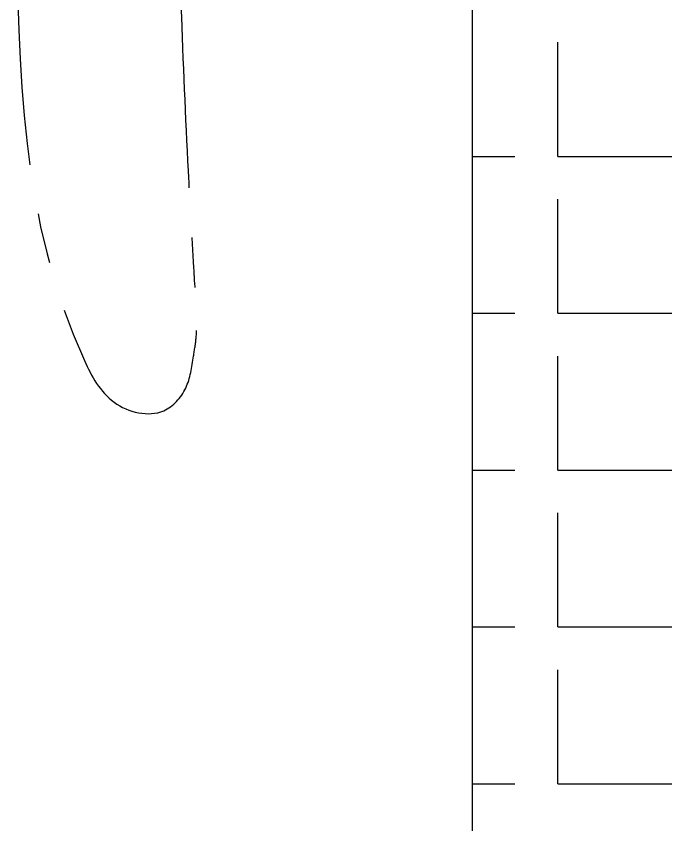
# Model space of a CAD drawing. Extents: x -6207 to -5787, y -4608 to -3937.
# Drawn here: x -5888.94 to -5865.96, y -4407.19 to -4378.83 of the extents above; entities that cross this region are included whole.
import ezdxf

# ---------------------------------------------------------------- set-up
doc = ezdxf.new("R2010")
doc.units = 0
doc.header["$LTSCALE"] = 7
doc.linetypes.add('CENTER', pattern=[2, 1.25, -0.25, 0.25, -0.25])
doc.layers.get('0').update_dxf_attribs({"color": 2, "linetype": 'CONTINUOUS'})
doc.layers.add('HT', color=3, linetype='CONTINUOUS')

msp = doc.modelspace()

# ---------------------------------------------------------------- linework, layer by layer
at = {"color": 1, "linetype": 'CENTER'}
msp.add_open_spline([(-5882.94466, -4236.10884), (-5882.94605, -4245.51349), (-5882.95218, -4249.91904), (-5882.9797, -4258.64688), (-5882.99972, -4262.97018), (-5883.04904, -4271.49395), (-5883.07845, -4275.69553), (-5883.15433, -4285.50075), (-5883.20285, -4291.04506), (-5883.29979, -4301.90106), (-5883.34853, -4307.21224), (-5883.48652, -4322.54944), (-5883.57238, -4332.3908), (-5883.60298, -4346.37112), (-5883.60188, -4350.37093), (-5883.56507, -4358.55879), (-5883.52963, -4362.75363), (-5883.42541, -4368.95787), (-5883.38776, -4370.82596), (-5883.29318, -4374.62281), (-5883.23617, -4376.55378), (-5883.0965, -4380.43116), (-5883.01343, -4382.37706), (-5882.85725, -4385.4165), (-5882.79161, -4386.55084), (-5882.68959, -4388.25), (-5882.65337, -4388.84168), (-5882.61854, -4389.41546)], degree=3, knots=[0, 0, 0, 0, 0.07533719, 0.07533719, 0.15067438, 0.15067438, 0.226011569, 0.226011569, 0.329320556, 0.329320556, 0.432629543, 0.432629543, 0.631769536, 0.631769536, 0.710894956, 0.710894956, 0.790020375, 0.790020375, 0.823310162, 0.823310162, 0.85659995, 0.85659995, 0.889889737, 0.889889737, 0.910521172, 0.910521172, 0.921859824, 0.921859824, 0.921859824, 0.921859824], dxfattribs=at)
msp.add_spline([(-5888.94466, -4375.30883), (-5886.55243, -4390.90363), (-5885.50936, -4392.36798), (-5883.77091, -4392.66581), (-5883.00103, -4391.87159), (-5882.72784, -4390.75471), (-5882.63309, -4390.08934), (-5882.61854, -4389.41546)], degree=3, dxfattribs=at)
at = {"layer": 'HT', "ltscale": 0.5}
for p, q in [((-5872.94466, -4552.31485), (-5872.94466, -4058.21485)), ((-5869.95667, -4383.74744), (-5869.95667, -4379.74744)), ((-5872.94466, -4383.74744), (-5871.45667, -4383.74744)), ((-5869.95667, -4383.74744), (-5865.95667, -4383.74744)), ((-5869.95667, -4389.24744), (-5869.95667, -4385.24744)), ((-5872.94466, -4389.24744), (-5871.45667, -4389.24744)), ((-5869.95667, -4389.24744), (-5865.95667, -4389.24744)), ((-5869.95667, -4394.74744), (-5869.95667, -4390.74744)), ((-5872.94466, -4394.74744), (-5871.45667, -4394.74744)), ((-5869.95667, -4394.74744), (-5865.95667, -4394.74744)), ((-5869.95667, -4400.24744), (-5869.95667, -4396.24744)), ((-5872.94466, -4400.24744), (-5871.45667, -4400.24744)), ((-5869.95667, -4400.24744), (-5865.95667, -4400.24744)), ((-5869.95667, -4405.74744), (-5869.95667, -4401.74744)), ((-5872.94466, -4405.74744), (-5871.45667, -4405.74744)), ((-5869.95667, -4405.74744), (-5865.95667, -4405.74744))]:
    msp.add_line(p, q, dxfattribs=at)

doc.saveas('drawing.dxf')
